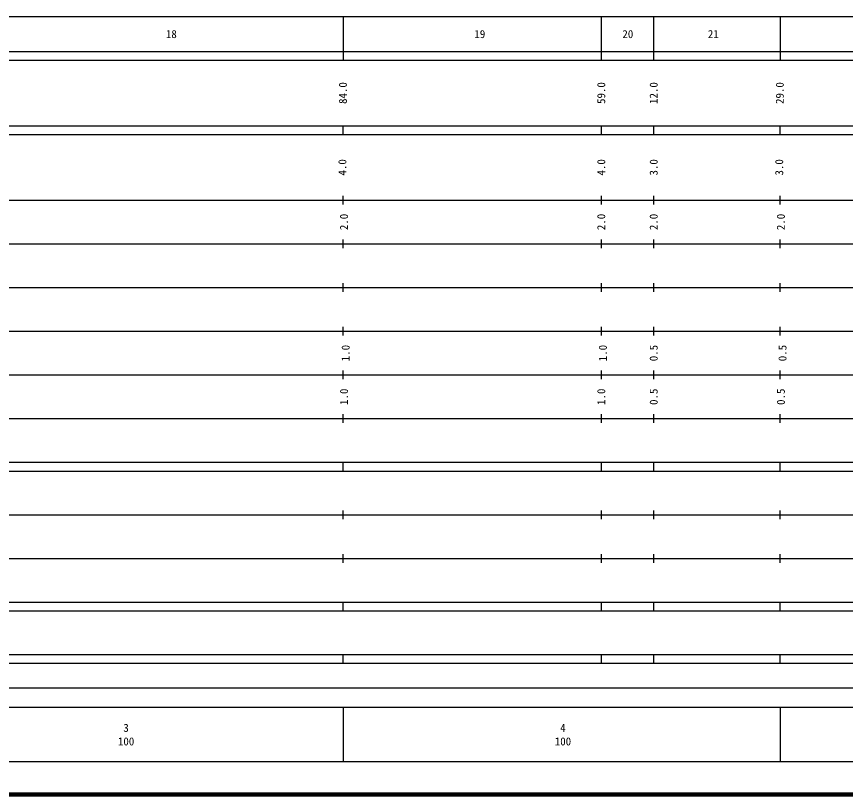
# Model space of a CAD drawing. Units: millimetres on the paper. Extents: x 40 to 680, y 20 to 380.
# Drawn here: x 293.2 to 482.9, y 20 to 198 of the extents above; entities that cross this region are included whole.
import ezdxf
from ezdxf.enums import TextEntityAlignment as Align

# ---------------------------------------------------------------- set-up
doc = ezdxf.new("R2010")
doc.units = ezdxf.units.MM
doc.layers.add('M-TTL', color=2, linetype='Continuous', lineweight=140)
doc.layers.add('M-TTL-BAND', color=7, linetype='Continuous', lineweight=25)
doc.styles.add('ＭＳ ゴシック', font='')
doc.styles.get('ＭＳ ゴシック').set_extended_font_data('MS Gothic')

msp = doc.modelspace()

# ---------------------------------------------------------------- linework, layer by layer
at = {"layer": 'M-TTL'}
msp.add_line((40, 20), (680, 20), dxfattribs=at)
at = {"layer": 'M-TTL-BAND'}
for p, q in [((68, 198), (579, 198)), ((368, 198), (368, 188)), ((427, 198), (427, 188)), ((439, 198), (439, 188)), ((468, 198), (468, 188)), ((40, 190), (579, 190)), ((40, 188), (579, 188)), ((40, 173), (579, 173)), ((368, 171), (368, 173)), ((427, 173), (427, 171)), ((439, 173), (439, 171)), ((468, 171), (468, 173)), ((40, 171), (579, 171)), ((40, 156), (579, 156)), ((368, 155), (368, 157)), ((427, 157), (427, 155)), ((439, 157), (439, 155)), ((468, 155), (468, 157)), ((368, 145), (368, 147)), ((427, 147), (427, 145)), ((439, 147), (439, 145)), ((468, 145), (468, 147)), ((46, 146), (579, 146)), ((368, 135), (368, 137)), ((427, 137), (427, 135)), ((439, 137), (439, 135)), ((468, 135), (468, 137)), ((52, 136), (579, 136)), ((46, 126), (579, 126)), ((368, 125), (368, 127)), ((427, 127), (427, 125)), ((439, 127), (439, 125)), ((468, 125), (468, 127)), ((52, 116), (579, 116)), ((368, 115), (368, 117)), ((427, 117), (427, 115)), ((439, 117), (439, 115)), ((468, 115), (468, 117)), ((368, 105), (368, 107)), ((427, 107), (427, 105)), ((439, 107), (439, 105)), ((468, 105), (468, 107)), ((46, 106), (579, 106)), ((40, 96), (579, 96)), ((368, 94), (368, 96)), ((427, 96), (427, 94)), ((439, 96), (439, 94)), ((468, 94), (468, 96)), ((40, 94), (579, 94)), ((49, 84), (579, 84)), ((368, 83), (368, 85)), ((427, 85), (427, 83)), ((439, 85), (439, 83)), ((468, 83), (468, 85)), ((40, 74), (579, 74)), ((368, 73), (368, 75)), ((427, 75), (427, 73)), ((439, 75), (439, 73)), ((468, 73), (468, 75)), ((40, 64), (579, 64)), ((368, 62), (368, 64)), ((427, 64), (427, 62)), ((439, 64), (439, 62)), ((468, 62), (468, 64)), ((40, 62), (579, 62)), ((40, 52), (579, 52)), ((368, 50), (368, 52)), ((427, 52), (427, 50)), ((439, 52), (439, 50)), ((468, 50), (468, 52)), ((40, 50), (579, 50)), ((70.805, 44.406), (565.903, 44.406)), ((40, 40), (579, 40)), ((368, 40), (368, 27.5)), ((468, 40), (468, 27.5)), ((68, 27.5), (579, 27.5))]:
    msp.add_line(p, q, dxfattribs=at)

# ---------------------------------------------------------------- texts
at = {"layer": 'M-TTL-BAND', "style": 'ＭＳ ゴシック'}
for s, p in [('18', (328.641, 194)), ('19', (399.257, 194)), ('20', (433.14, 194)), ('21', (452.703, 194)), ('3', (318.288, 35.238)), ('4', (418.288, 35.238)), ('100', (318.288, 32.131)), ('100', (418.288, 32.131))]:
    msp.add_text(s, height=1.833, dxfattribs=at).set_placement(p, align=Align.MIDDLE_CENTER)
for s, p in [('84.0', (367.909, 180.5)), ('59.0', (427.046, 180.5)), ('12.0', (439.047, 180.5)), ('29.0', (467.909, 180.5)), ('4.0', (367.783, 163.5)), ('4.0', (427.046, 163.5)), ('3.0', (439.047, 163.5)), ('3.0', (467.783, 163.5)), ('2.0', (368.158, 151)), ('2.0', (427.046, 151)), ('2.0', (439.047, 151)), ('2.0', (468.158, 151)), ('1.0', (368.533, 121)), ('1.0', (427.421, 121)), ('0.5', (439.047, 121)), ('0.5', (468.533, 121)), ('1.0', (368.158, 111)), ('1.0', (427.046, 111)), ('0.5', (439.047, 111)), ('0.5', (468.158, 111))]:
    msp.add_text(s, height=1.833, rotation=90, dxfattribs=at).set_placement(p, align=Align.MIDDLE_CENTER)

doc.saveas('drawing.dxf')
